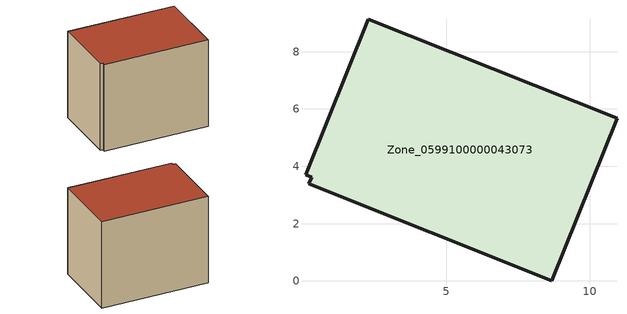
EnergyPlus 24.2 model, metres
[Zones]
Zone_0599100000043073
 floor ground (C_G): 10.96,5.68 8.69,0 0.21,3.38 0.3,3.61 0.09,3.7 2.27,9.14 z0.32
 wall outside (C_F): 0.3,3.61 0.21,3.38 8.69,0 10.96,5.68 2.27,9.14 0.09,3.7 0.3,3.61 z0.32:8.12
 roof outside (C_R): 8.69,0 10.96,5.68 2.27,9.14 0.09,3.7 0.3,3.61 0.21,3.38 z8.12
[BUILDING]
Pand.0599100000043073: North Axis=0; Terrain=City; Loads Convergence Tolerance Value=0.04; Temperature Convergence Tolerance Value=0.4; Solar Distribution=FullExterior; Maximum Number of Warmup Days=25; Minimum Number of Warmup Days=1
[Site:Location]
Rotterdam.The.Hague.AP_ZH_NLD Design_Conditions: Latitude=51.96; Longitude=4.45; Time Zone=1; Elevation=-4.5
[SITE:GROUNDTEMPERATURE:BUILDINGSURFACE]
18, 18, 18, 18, 18, 18, 18, 18, 18, 18, 18, 18
[MATERIAL] Thermal Absorptance=0.9; Solar Absorptance=0.7; Visible Absorptance=0.7
Name | Roughness | Thickness | Conductivity | Density | Specific Heat
G.TC.1965-1974 | MediumSmooth | 0.15 | 0.882353 | 540 | 1210
F.TC.1965-1974 | Rough | 0.3 | 0.697674 | 1920 | 840
R.TC.1965-1974 | MediumRough | 0.2 | 0.232558 | 1500 | 1000
[CONSTRUCTION]
C_G: G.TC.1965-1974
C_F: F.TC.1965-1974
C_R: R.TC.1965-1974
[ZONE]
Zone_0599100000043073: Type=1; Multiplier=1; Ceiling Height=Autocalculate; Volume=Autocalculate; Floor Area=autocalculate; Part of Total Floor Area=Yes
[ZONEINFILTRATION:DESIGNFLOWRATE]
Infil_Zone_0599100000043073: Zone or ZoneList or Space or SpaceList=Zone_0599100000043073; Schedule=AlwaysOn; Design Flow Rate Calculation Method=Flow/Area; Flow Rate per Floor Area=0.003; Constant Term Coefficient=1; Temperature Term Coefficient=0; Velocity Term Coefficient=0; Velocity Squared Term Coefficient=0
[HVACTEMPLATE:ZONE:IDEALLOADSAIRSYSTEM]
Zone_0599100000043073: Maximum Heating Supply Air Temperature=50; Minimum Cooling Supply Air Temperature=13; Maximum Heating Supply Air Humidity Ratio=0.0156; Minimum Cooling Supply Air Humidity Ratio=0.0077; Heating Limit=NoLimit; Cooling Limit=NoLimit; Dehumidification Control Type=ConstantSensibleHeatRatio; Cooling Sensible Heat Ratio=0.7; Dehumidification Setpoint=60; Humidification Control Type=None; Humidification Setpoint=30; Outdoor Air Method=None; Outdoor Air Flow Rate per Person=0.00944; Outdoor Air Flow Rate per Zone Floor Area=0; Outdoor Air Flow Rate per Zone=0; Demand Controlled Ventilation Type=None; Outdoor Air Economizer Type=NoEconomizer; Heat Recovery Type=None; Sensible Heat Recovery Effectiveness=0.7; Latent Heat Recovery Effectiveness=0.65
[ZONECONTROL:THERMOSTAT]
ThermostatControl_Zone_0599100000043073: Zone or ZoneList=Zone_0599100000043073; Control Type Schedule=DualSetpointControlType; Control 1=Thermostat_Zone_0599100000043073; Temperature Difference Between Cutout And Setpoint=0
[THERMOSTATSETPOINT:DUALSETPOINT]
Thermostat_Zone_0599100000043073: Heating Setpoint Temperature Schedule=HeatingSetpoint_Zone_0599100000043073; Cooling Setpoint Temperature Schedule=CoolingSetpoint_Zone_0599100000043073
[SCHEDULE:COMPACT]
HeatingSetpoint_Zone_0599100000043073: Through: 12/31, For: AllDays, Until: 24:00, 21
CoolingSetpoint_Zone_0599100000043073: Through: 12/31, For: AllDays, Until: 24:00, 24
DualSetpointControlType: Through: 12/31, For: AllDays, Until: 24:00, 4
AlwaysOn: Through: 12/31, For: AllDays, Until: 24:00, 1
